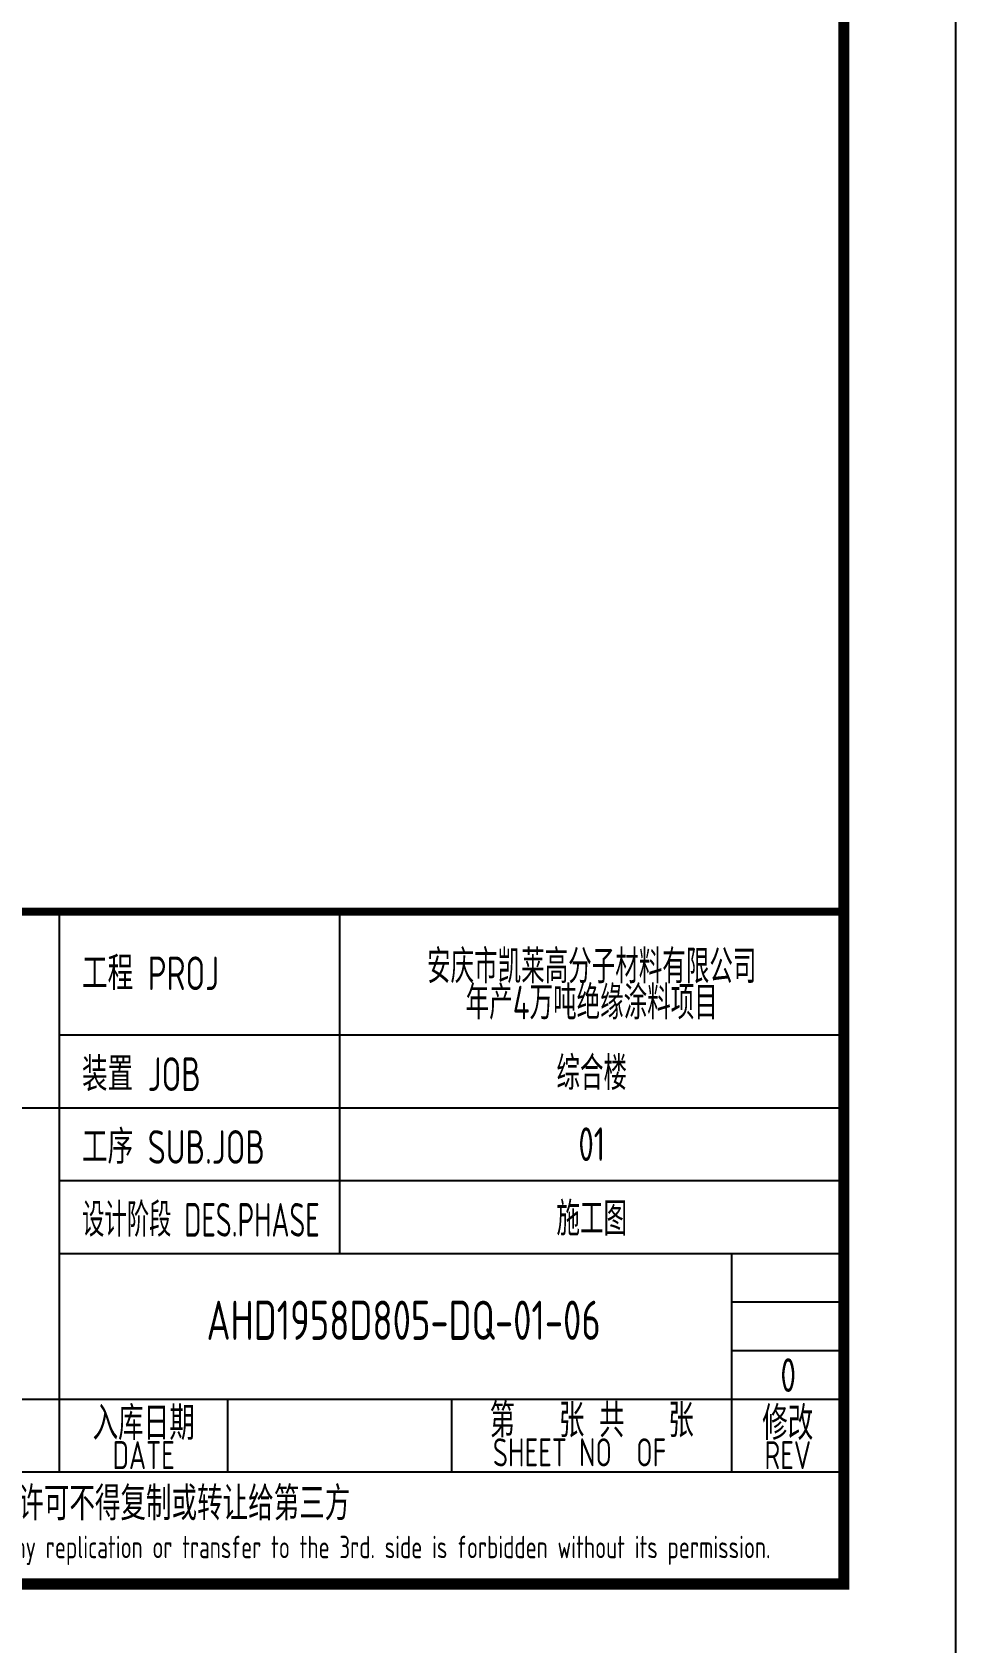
# Model space of a CAD drawing. Extents: x 6250600 to 6678662, y -692028 to -290561.
# Drawn here: x 6312102 to 6320347, y -465908 to -451533 of the extents above; entities that cross this region are included whole.
import ezdxf
from ezdxf.enums import TextEntityAlignment as Align

# ---------------------------------------------------------------- set-up
doc = ezdxf.new("R2010")
doc.units = 0
doc.header["$LTSCALE"] = 1000
doc.header["$MEASUREMENT"] = 0
doc.layers.get('0').update_dxf_attribs({"linetype": 'CONTINUOUS'})
doc.layers.add('AXIS', color=3, linetype='CONTINUOUS')
doc.layers.add('PUB_TITLE', color=4, linetype='CONTINUOUS')
doc.styles.add('AHD', font='sceie.shx', dxfattribs={"width": 0.7, "bigfont": 'sceic.shx'})
doc.styles.add('sceie', font='sceie.shx', dxfattribs={"width": 0.7, "bigfont": 'sceic.shx'})
doc.styles.add('TSSD_Rein', font='Tssdeng.shx', dxfattribs={"width": 0.7, "bigfont": 'hztxt.shx'})

msp = doc.modelspace()

# ---------------------------------------------------------------- linework, layer by layer
for p, q in [((6312346.9, -464382.7), (6312346.9, -459382.7)), ((6314846.9, -462432.7), (6314846.9, -459382.7)), ((6319346.9, -465382.7), (6319346.9, -459382.7)), ((6312346.9, -460482.7), (6319346.9, -460482.7)), ((6301346.9, -461132.7), (6319346.9, -461132.7)), ((6312346.9, -461782.7), (6319346.9, -461782.7)), ((6312346.9, -462432.7), (6319346.9, -462432.7)), ((6318346.9, -464382.7), (6318346.9, -462432.7)), ((6318346.9, -462866), (6319346.9, -462866)), ((6318346.9, -463299.3), (6319346.9, -463299.3)), ((6301346.9, -463732.7), (6319346.9, -463732.7)), ((6313846.9, -464382.7), (6313846.9, -463732.7)), ((6315846.9, -464382.7), (6315846.9, -463732.7)), ((6301346.9, -464382.7), (6319346.9, -464382.7)), ((6301346.9, -465382.7), (6319346.9, -465382.7))]:
    msp.add_line(p, q)
msp.add_lwpolyline([(6319346.9, -459382.7, 70, 70, 0), (6301346.9, -459382.7, 70, 70, 0), (6301346.9, -465382.7, 0, 0, 0)], format="xyseb")
at = {"layer": 'PUB_TITLE', "color": 4}
msp.add_lwpolyline([(6260946.9, -466382.7), (6320346.9, -466382.7), (6320346.9, -424382.7), (6260946.9, -424382.7)], close=True, dxfattribs=at)
at = {"layer": 'PUB_TITLE', "color": 4, "const_width": 100}
msp.add_lwpolyline([(6263446.9, -465382.7), (6319346.9, -465382.7), (6319346.9, -425382.7), (6263446.9, -425382.7)], close=True, dxfattribs=at)

# ---------------------------------------------------------------- texts
at = {"style": 'AHD'}
for s, width, p in [('工程 PROJ', 0.8, (6312546.9, -460082.7)), ('工程 PROJ', 0.8, (6312546.9, -460082.7)), ('装置 JOB', 0.8, (6312546.9, -460982.7)), ('装置 JOB', 0.8, (6312546.9, -460982.7)), ('工序 SUB.JOB', 0.8, (6312546.9, -461632.7)), ('工序 SUB.JOB', 0.8, (6312546.9, -461632.7)), ('设计阶段 DES.PHASE', 0.7, (6312546.9, -462282.7)), ('设计阶段 DES.PHASE', 0.7, (6312546.9, -462282.7))]:
    msp.add_text(s, height=300, dxfattribs=dict(at, width=width)).set_placement(p)
at = {"style": 'AHD', "width": 0.8}
for s, height, p in [('入库日期', 300, (6313096.9, -463932.7)), ('入库日期', 300, (6313096.9, -463932.7)), ('第   张 共   张', 300, (6317096.9, -463907.7)), ('修改', 300, (6318846.9, -463932.7)), ('修改', 300, (6318846.9, -463932.7)), ('DATE', 250, (6313096.9, -464232.7)), ('DATE', 250, (6313096.9, -464232.7)), ('SHEET NO  OF  ', 250, (6317096.9, -464207.7)), ('SHEET NO  OF  ', 250, (6317096.9, -464207.7)), ('REV', 250, (6318846.9, -464232.7)), ('REV', 250, (6318846.9, -464232.7)), ('本文件专有权属安徽华东化工医药工程有限责任公司所有,未经许可不得复制或转让给第三方', 300, (6310346.9, -464682.7)), ('本文件专有权属安徽华东化工医药工程有限责任公司所有,未经许可不得复制或转让给第三方', 300, (6310346.9, -464682.7)), ('The proprietary right of this document belongs to Anhui Huadong Chemical And Medical Engineering  Co.,Ltd.  and any replication or transfer to the 3rd. side is forbidden without its permission. ', 200, (6310346.9, -465082.7)), ('The proprietary right of this document belongs to Anhui Huadong Chemical And Medical Engineering  Co.,Ltd.  and any replication or transfer to the 3rd. side is forbidden without its permission. ', 200, (6310346.9, -465082.7))]:
    msp.add_text(s, height=height, dxfattribs=at).set_placement(p, align=Align.MIDDLE)
at = {"width": 0.8}
for tag, text, height, style, p in [('AHD1958D805-DQ-01-06', '200320-02-040', 350, 'sceie', (6315417.6, -463028.9)), ('0', '0', 300, 'AHD', (6318850.9, -463518.8)), ('0', '0', 300, 'AHD', (6318850.9, -463518.8))]:
    msp.add_attdef(tag, text=text, height=height, dxfattribs=dict(at, style=style)).set_placement(p, align=Align.MIDDLE)
at = {"layer": 'AXIS', "style": 'TSSD_Rein', "width": 0.7}
for s, p in [('安庆市凯莱高分子材料有限公司', (6317096.9, -459855.1)), ('年产4万吨绝缘涂料项目', (6317096.9, -460178.1)), ('综合楼', (6317096.9, -460807.7)), ('01', (6317096.9, -461457.7)), ('施工图', (6317096.9, -462107.7))]:
    msp.add_text(s, height=300, dxfattribs=at).set_placement(p, align=Align.MIDDLE)

doc.saveas('drawing.dxf')
